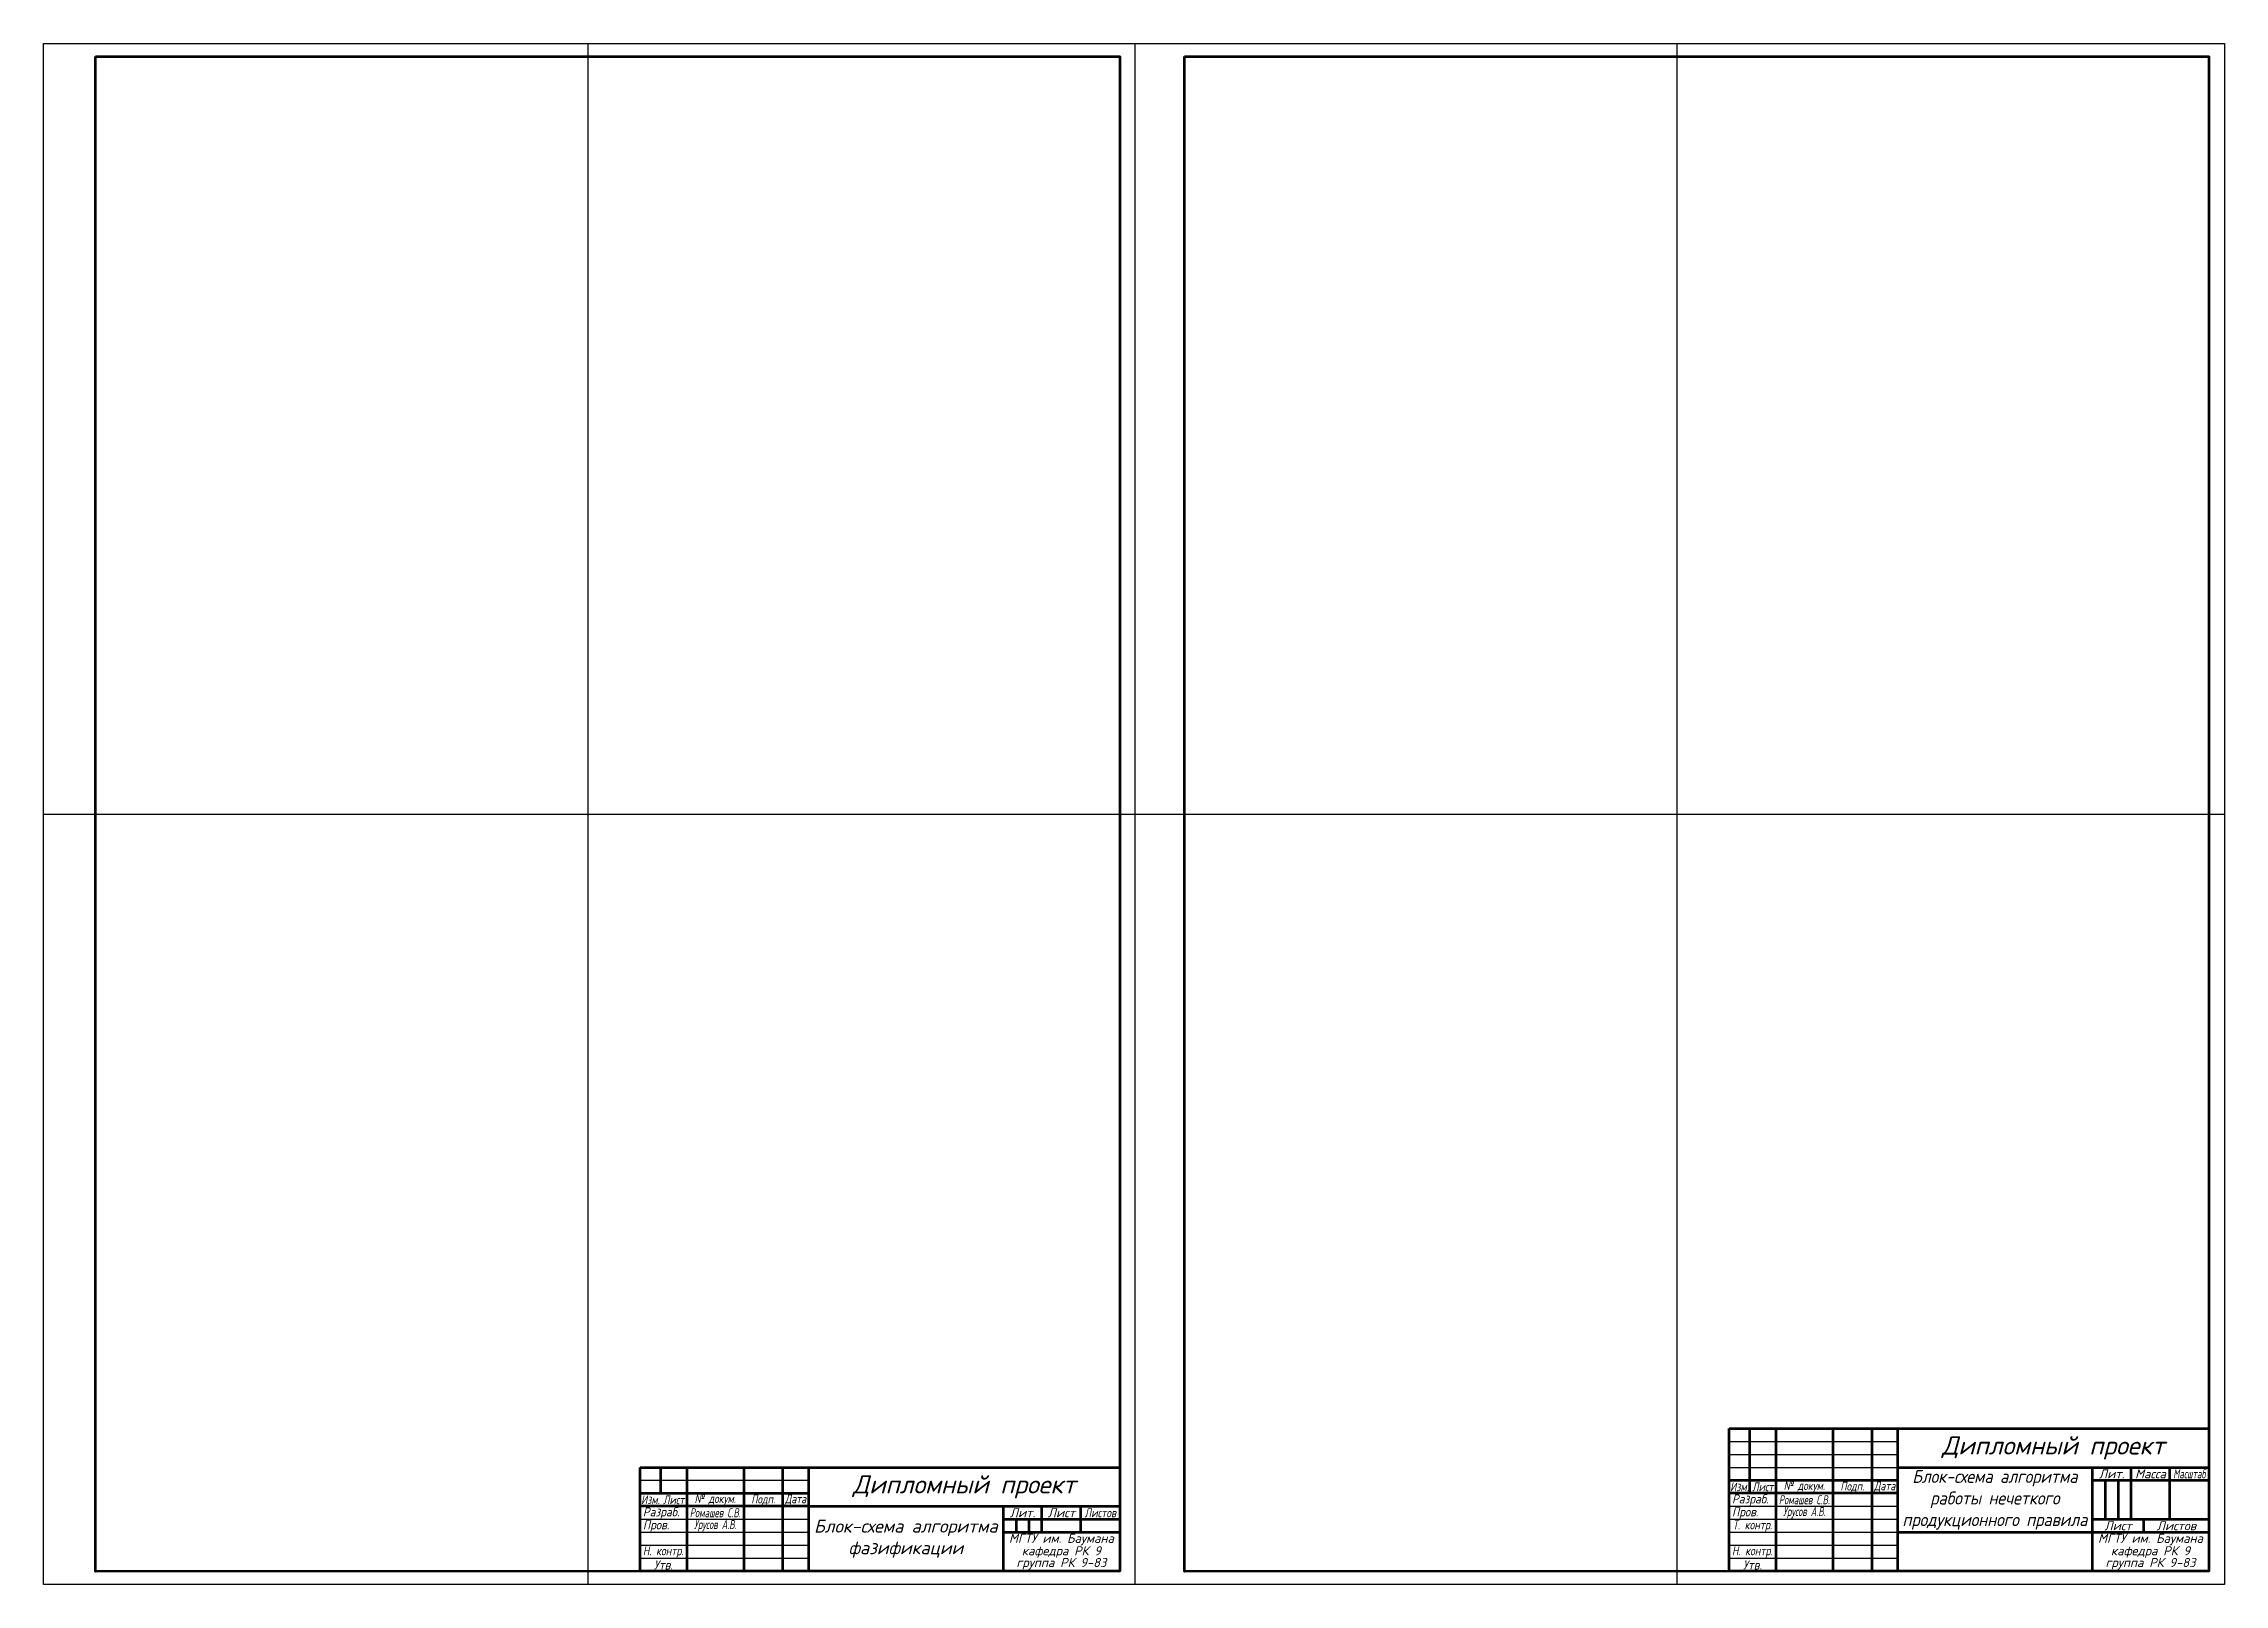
# Paper-space layout 'A1' of a CAD drawing. Header units: millimetres. Extents: x 0 to 841, y 0 to 594.
import ezdxf

# ---------------------------------------------------------------- set-up
doc = ezdxf.new("R2010")
doc.units = ezdxf.units.MM
doc.header["$LTSCALE"] = 100
doc.layers.get('Defpoints').update_dxf_attribs({"linetype": 'CONTINUOUS', "true_color": 0xe6e6e6})
doc.layers.add('РАМКА1', color=7, linetype='CONTINUOUS', lineweight=25)
doc.layers.add('РАМКА2', color=7, linetype='CONTINUOUS', lineweight=90)
doc.layers.add('ШТАМП', color=7, linetype='CONTINUOUS')
doc.styles.add('ГОСТ_W', font='isocpeui.ttf')
doc.styles.add('ГОСТ_W07', font='isocpeui.ttf', dxfattribs={"width": 0.7})
doc.styles.add('ГОСТ_W08', font='isocpeui.ttf', dxfattribs={"width": 0.8})
doc.styles.add('ГОСТ_W09', font='isocpeui.ttf', dxfattribs={"width": 0.9})

psp = doc.layouts.new('A1')

# ---------------------------------------------------------------- linework, layer by layer
at = {"layer": 'Defpoints', "ltscale": 0.005}
for p, q in [((210, 0), (210, 594)), ((630, 0), (630, 594)), ((0, 297), (841, 297))]:
    psp.add_line(p, q, dxfattribs=at)
at = {"layer": 'РАМКА1', "ltscale": 0.005}
psp.add_line((421, 0), (421, 594), dxfattribs=at)
at = {"layer": 'РАМКА1'}
psp.add_lwpolyline([(0, 594), (841, 594), (841, 0), (0, 0)], close=True, dxfattribs=at)
at = {"layer": 'РАМКА2'}
for points in [[(20, 589), (415, 589), (415, 5.11), (20, 5)], [(440, 589), (835, 589), (835, 5.11), (440, 5)]]:
    psp.add_lwpolyline(points, close=True, dxfattribs=at)
at = {"layer": 'ШТАМП', "lineweight": 53}
for p, q in [((658, 35.11), (658, 60.11)), ((668, 60.11), (668, 5.11)), ((690, 60.11), (690, 5.11)), ((705, 60.11), (705, 5.11)), ((715, 60.11), (715, 5.11)), ((238, 35.11), (238, 45.11)), ((248, 45.11), (248, 5.11)), ((270, 45.11), (270, 5.11)), ((285, 45.11), (285, 5.11)), ((295, 45.11), (295, 5.11)), ((715, 45.11), (835, 45.11)), ((790, 45.11), (790, 5.11)), ((805, 25.11), (805, 45.11)), ((820, 25.11), (820, 45.11)), ((230, 35.11), (295, 35.11)), ((650, 40.11), (715, 40.11)), ((715, 35.11), (650, 35.11)), ((790, 40.11), (835, 40.11)), ((795, 40.11), (795, 25.11)), ((800, 40.11), (800, 25.11)), ((295, 30.11), (230, 30.11)), ((295, 30.11), (415, 30.11)), ((370, 30.11), (370, 5.11)), ((385, 20.11), (385, 30.11)), ((400, 20.11), (400, 30.11)), ((370, 25.11), (415, 25.11)), ((370, 20.11), (415, 20.11)), ((375, 25.11), (375, 20.11)), ((380, 25.11), (380, 20.11)), ((715, 20.11), (835, 20.11)), ((790, 25.11), (835, 25.11)), ((810, 20.11), (810, 25.11))]:
    psp.add_line(p, q, dxfattribs=at)
at = {"layer": 'ШТАМП'}
for p, q in [((650, 55.11), (715, 55.11)), ((230, 45.11), (295, 45.11)), ((650, 50.11), (715, 50.11)), ((650, 45.11), (715, 45.11)), ((230, 40.11), (295, 40.11)), ((650, 30.11), (715, 30.11)), ((230, 25.11), (295, 25.11)), ((230, 20.11), (295, 20.11)), ((650, 25.11), (715, 25.11)), ((650, 20.11), (715, 20.11)), ((230, 15.11), (295, 15.11)), ((230, 10.11), (295, 10.11)), ((650, 15.11), (715, 15.11)), ((650, 10.11), (715, 10.11))]:
    psp.add_line(p, q, dxfattribs=at)
at = {"layer": 'ШТАМП', "lineweight": 53}
for points in [[(650, 60.11), (835, 60.11), (835, 5.11), (650, 5.11)], [(230, 45.11), (415, 45.11), (415, 5.11), (230, 5.11)]]:
    psp.add_lwpolyline(points, close=True, dxfattribs=at)

# ---------------------------------------------------------------- texts
at = {"layer": 'ШТАМП'}
for s, insert, char_height, width, attachment_point, style in [('Дипломный проект', (775, 52.61), 7, 120, 5, 'ГОСТ_W'), ('Дипломный проект', (355, 37.61), 7, 120, 5, 'ГОСТ_W'), ('Блок-схема алгоритма работы нечеткого продукционного правила', (752.5, 32.61), 5, 75, 5, 'ГОСТ_W09'), ('{\\fISOCPEUR|b0|i1|c204|p34;Лит}.', (797.5, 42.61), 3.5, 15, 5, 'ГОСТ_W'), ('{\\fISOCPEUR|b0|i1|c204|p34;Масса}', (812.5, 42.61), 3.5, 15, 5, 'ГОСТ_W'), ('{\\fISOCPEUR|b0|i1|c204|p34;Масштаб}', (827.5, 42.61), 3.5, 15, 5, 'ГОСТ_W07'), ('Изм.', (234, 32.61), 3.4, 8, 5, 'ГОСТ_W08'), ('Лист', (243, 32.61), 3.4, 10, 5, 'ГОСТ_W08'), ('№ докум.', (259, 32.61), 3.4, 22, 5, 'ГОСТ_W08'), ('{\\fISOCPEUR|b0|i1|c204|p34;Подп}.', (277.5, 32.61), 3.4, 15, 5, 'ГОСТ_W08'), ('Изм.', (654, 37.61), 3.4, 8, 5, 'ГОСТ_W08'), ('Разраб.', (651.13, 32.48), 3.5, 16.8721, 4, 'ГОСТ_W09'), ('Лист', (663, 37.61), 3.4, 10, 5, 'ГОСТ_W08'), ('Ромашев С.В.', (679, 32.61), 3.5, 22, 5, 'ГОСТ_W07'), ('№ докум.', (679, 37.61), 3.4, 22, 5, 'ГОСТ_W08'), ('{\\fISOCPEUR|b0|i1|c204|p34;Подп}.', (697.5, 37.61), 3.4, 15, 5, 'ГОСТ_W08'), ('Разраб.', (231.13, 27.48), 3.5, 16.8721, 4, 'ГОСТ_W09'), ('Ромашев С.В.', (259, 27.61), 3.5, 22, 5, 'ГОСТ_W07'), ('{\\fISOCPEUR|b0|i1|c204|p34;Лит}.', (377.5, 27.61), 3.5, 15, 5, 'ГОСТ_W'), ('Лист', (392.5, 27.61), 3.5, 15, 5, 'ГОСТ_W'), ('Листов', (407.5, 27.61), 3.5, 15, 5, 'ГОСТ_W08'), ('Пров.', (651.12, 27.48), 3.5, 16.8774, 4, 'ГОСТ_W09'), ('Урусов А.В.', (679, 27.61), 3.5, 22, 5, 'ГОСТ_W07'), ('Пров.', (231.12, 22.48), 3.5, 16.8774, 4, 'ГОСТ_W09'), ('Урусов А.В.', (259, 22.61), 3.5, 22, 5, 'ГОСТ_W07'), ('Блок-схема алгоритма фазификации', (332.5, 17.61), 5, 75, 5, 'ГОСТ_W'), ('{\\fISOCPEUR|b0|i1|c204|p34;МГТУ} {\\fISOCPEUR|b0|i1|c204|p34;им}. {\\fISOCPEUR|b0|i1|c204|p34;Баумана}', (392.5, 17.28), 3.5, 45, 5, 'ГОСТ_W'), ('Т. контр.', (659, 22.48), 3.5, 18, 5, 'ГОСТ_W08'), ('{\\fISOCPEUR|b0|i1|c204|p34;МГТУ} {\\fISOCPEUR|b0|i1|c204|p34;им}. {\\fISOCPEUR|b0|i1|c204|p34;Баумана}', (812.5, 17.28), 3.5, 45, 5, 'ГОСТ_W'), ('Лист', (800, 22.61), 3.5, 20, 5, 'ГОСТ_W'), ('Листов', (822.5, 22.61), 3.5, 25, 5, 'ГОСТ_W'), ('Н. контр.', (231.1, 12.48), 3.5, 16.9054, 4, 'ГОСТ_W08'), ('Утв.', (239, 7.48), 3.5, 18, 5, 'ГОСТ_W09'), ('группа РК 9-83', (392.5, 7.95), 3.5, 45, 5, 'ГОСТ_W'), ('кафедра РК 9', (392.5, 12.47), 3.5, 45, 5, 'ГОСТ_W'), ('Н. контр.', (651.1, 12.48), 3.5, 16.9054, 4, 'ГОСТ_W08'), ('Утв.', (659, 7.48), 3.5, 18, 5, 'ГОСТ_W09'), ('группа РК 9-83', (812.5, 7.95), 3.5, 45, 5, 'ГОСТ_W'), ('кафедра РК 9', (812.5, 12.47), 3.5, 45, 5, 'ГОСТ_W')]:
    psp.add_mtext(s, dxfattribs=dict(at, insert=insert, char_height=char_height, width=width, attachment_point=attachment_point, style=style))
at = {"layer": 'ШТАМП', "char_height": 3.4, "width": 10, "attachment_point": 5, "line_spacing_factor": 0.857143, "style": 'ГОСТ_W08'}
for insert in [(290, 32.61), (710, 37.61)]:
    psp.add_mtext('{\\fISOCPEUR|b0|i1|c204|p34;Дата}', dxfattribs=dict(at, insert=insert))

# ---------------------------------------------------------------- viewports
at = {"layer": 'РАМКА2'}
psp.add_viewport(center=(217.5, 297.06), size=(395, 583.888), view_center_point=(18782.16, 22708.24), view_height=291.944, dxfattribs=at)
psp.add_viewport(center=(637.5, 297.06), size=(395, 583.888), view_center_point=(19054.86, 22710.63), view_height=291.944, status=3, dxfattribs=at)

doc.saveas('drawing.dxf')
